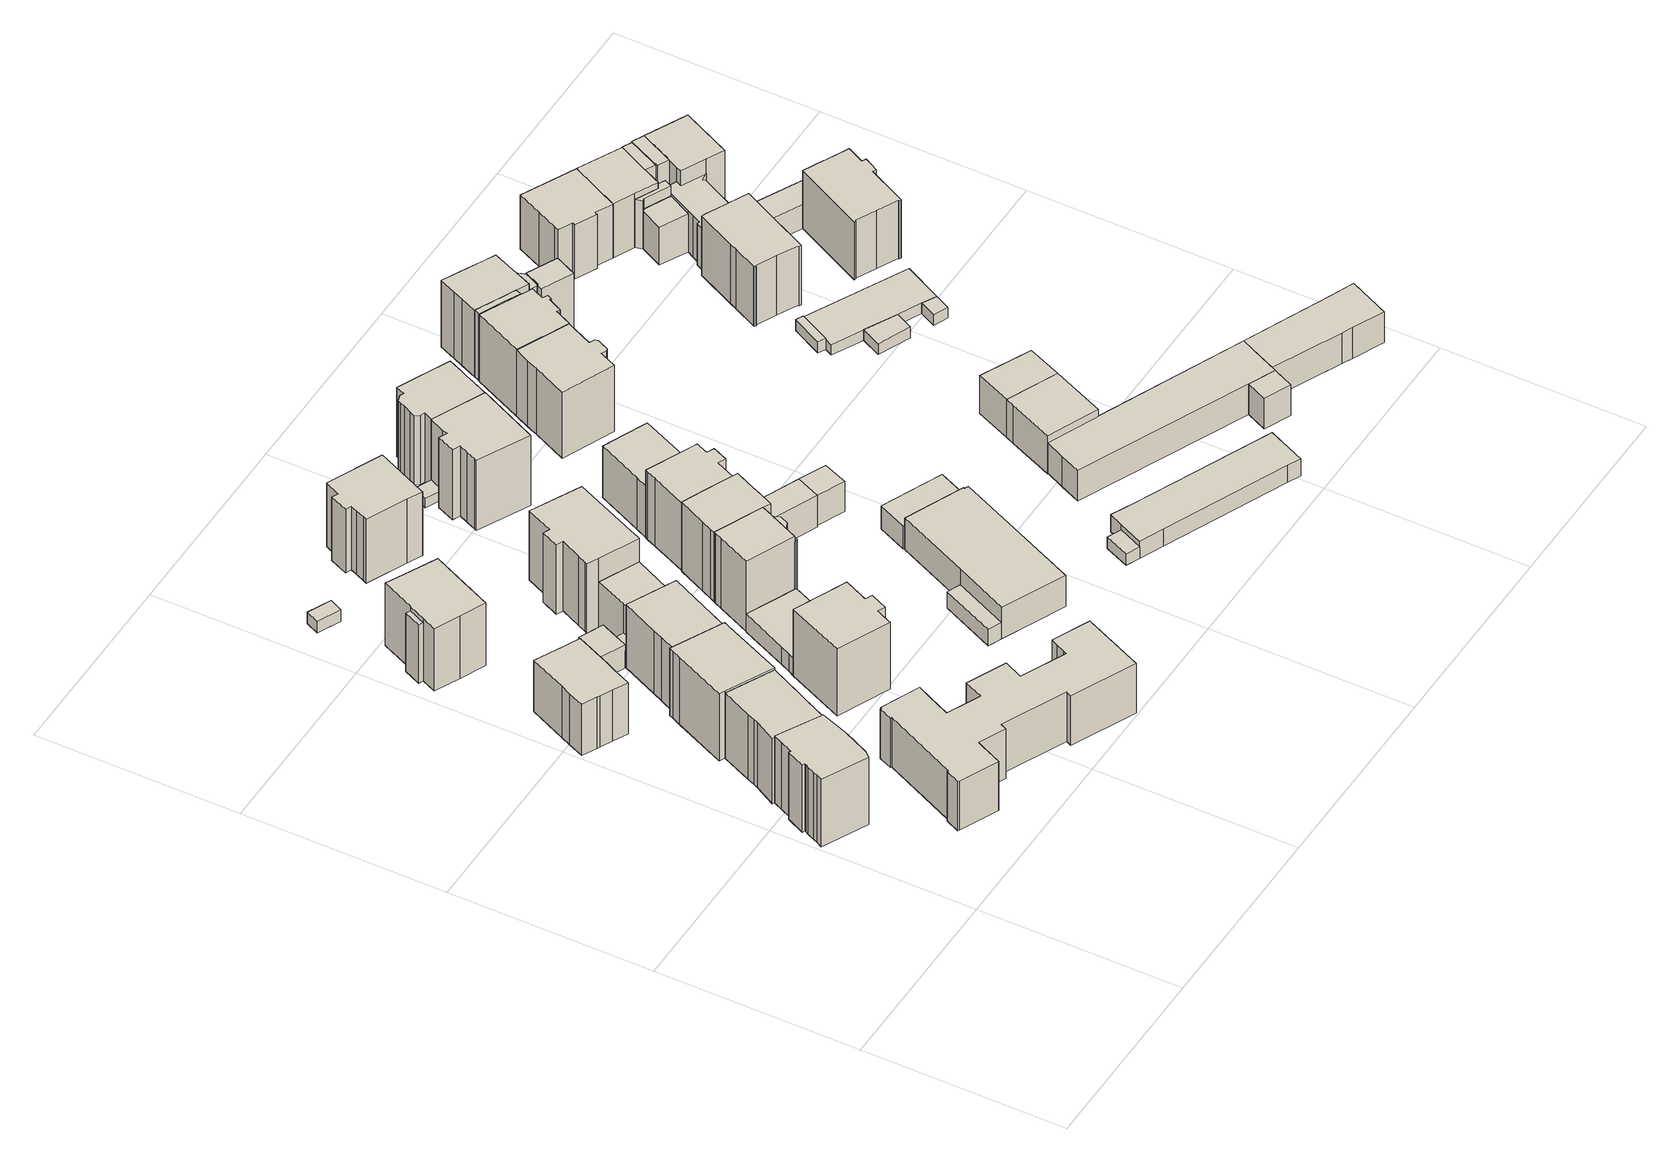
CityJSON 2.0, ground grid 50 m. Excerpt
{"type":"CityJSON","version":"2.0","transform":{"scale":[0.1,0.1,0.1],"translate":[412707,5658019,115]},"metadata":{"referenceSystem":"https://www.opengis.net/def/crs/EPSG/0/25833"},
"CityObjects":{
"building1":{"type":"Building","attributes":{"Dachtyp_tdc":"tdcFreeFormRoof","Gemeindeschluessel":14612000,"Dachneigung":33.58,"QualitaetDacherkennung":65,"Geometrietyp2DReferenz":"3000","measuredHeight":21.59,"function":"31001_9998","roofType":"5000"},"geometry":[{"type":"Solid","lod":"1","boundaries":[[[[0,1,2,3,4,5,6,7,8,9,10,11,12,13,14,15,16,17]],[[18,19,20,21,22,23,24,25,26,27,28,29,30,31,32,33,34,35]],[[17,19,18,0]],[[16,20,19,17]],[[15,21,20,16]],[[14,22,21,15]],[[13,23,22,14]],[[12,24,23,13]],[[11,25,24,12]],[[10,26,25,11]],[[9,27,26,10]],[[8,28,27,9]],[[7,29,28,8]],[[6,30,29,7]],[[5,31,30,6]],[[4,32,31,5]],[[3,33,32,4]],[[2,34,33,3]],[[1,35,34,2]],[[0,18,35,1]]]]}]},
"building2":{"type":"Building","attributes":{"Dachtyp_tdc":"tdcFreeFormRoof","Gemeindeschluessel":14612000,"Dachneigung":36.49,"QualitaetDacherkennung":69,"Geometrietyp2DReferenz":"3000","measuredHeight":21.16,"function":"31001_9998","roofType":"5000"},"geometry":[{"type":"Solid","lod":"1","boundaries":[[[[36,37,38,39,40,41,42,43,44,45]],[[24,23,46,47,48,49,50,51,52,53]],[[45,23,24,36]],[[44,46,23,45]],[[43,47,46,44]],[[42,48,47,43]],[[41,49,48,42]],[[40,50,49,41]],[[39,51,50,40]],[[38,52,51,39]],[[37,53,52,38]],[[36,24,53,37]]]]}]},
"building3":{"type":"Building","attributes":{"Dachtyp_tdc":"tdcCutGableRoof","Gemeindeschluessel":14612000,"Dachneigung":41.64,"QualitaetDacherkennung":71,"Geometrietyp2DReferenz":"3000","measuredHeight":16.51,"function":"31001_9998","roofType":"9999"},"geometry":[{"type":"Solid","lod":"1","boundaries":[[[[54,55,56,57,58,59,60,61,62,63,64,65,66,67]],[[68,69,70,71,72,73,74,75,76,77,78,79,80,81]],[[67,69,68,54]],[[66,70,69,67]],[[65,71,70,66]],[[64,72,71,65]],[[63,73,72,64]],[[62,74,73,63]],[[61,75,74,62]],[[60,76,75,61]],[[59,77,76,60]],[[58,78,77,59]],[[57,79,78,58]],[[56,80,79,57]],[[55,81,80,56]],[[54,68,81,55]]]]}]},
"building4":{"type":"Building","attributes":{"Dachtyp_tdc":"tdcFreeFormRoof","Gemeindeschluessel":14612000,"Dachneigung":31.35,"QualitaetDacherkennung":68,"Geometrietyp2DReferenz":"3000","measuredHeight":21.52,"function":"31001_9998","roofType":"5000"},"geometry":[{"type":"Solid","lod":"1","boundaries":[[[[82,83,84,85,86,87,88,89,90,91]],[[92,93,94,95,96,97,98,99,100,101]],[[91,93,92,82]],[[90,94,93,91]],[[89,95,94,90]],[[88,96,95,89]],[[87,97,96,88]],[[86,98,97,87]],[[85,99,98,86]],[[84,100,99,85]],[[83,101,100,84]],[[82,92,101,83]]]]}]},
"building5":{"type":"Building","attributes":{"Gemeindeschluessel":14612000,"Geometrietyp2DReferenz":"3000","function":"31001_9998","roofType":"9999"},"children":["building5-1","building5-2"]},
"building5-1":{"type":"BuildingPart","attributes":{"Dachtyp_tdc":"tdcGableRoof","Dachneigung":32.28,"QualitaetDacherkennung":73,"Geometrietyp2DReferenz":"3000","measuredHeight":19.99,"roofType":"3100"},"parents":["building5"],"geometry":[{"type":"Solid","lod":"1","boundaries":[[[[102,103,104,105,106,107,108,109,110,111]],[[112,113,114,115,116,117,118,119,120,121]],[[111,112,121,102]],[[110,113,112,111]],[[109,114,113,110]],[[108,115,114,109]],[[107,116,115,108]],[[106,117,116,107]],[[105,118,117,106]],[[104,119,118,105]],[[103,120,119,104]],[[102,121,120,103]]]]}]},
"building5-2":{"type":"BuildingPart","attributes":{"Dachtyp_tdc":"tdcPolyFlatRoof","Dachneigung":20.09,"QualitaetDacherkennung":38,"Geometrietyp2DReferenz":"3000","measuredHeight":17.02,"roofType":"2100"},"parents":["building5"],"geometry":[{"type":"Solid","lod":"1","boundaries":[[[[122,123,124,125]],[[121,126,127,112]],[[124,126,121,125]],[[123,127,126,124]],[[122,112,127,123]],[[125,121,112,122]]]]}]},
"building6":{"type":"Building","attributes":{"name":"15. Grundschule Dresden","Dachtyp_tdc":"tdcFreeFormRoof","Gemeindeschluessel":14612000,"Dachneigung":37.59,"QualitaetDacherkennung":2,"Geometrietyp2DReferenz":"3000","measuredHeight":16.43,"function":"31001_3021","roofType":"5000"},"geometry":[{"type":"Solid","lod":"1","boundaries":[[[[128,129,130,131,132,133,134,135,136,137,138,139,140,141,142,143,144,145,146,147,148,149,150,151,152,153,154,155,156,157]],[[158,159,160,161,162,163,164,165,166,167,168,169,170,171,172,173,174,175,176,177,178,179,180,181,182,183,184,185,186,187]],[[157,159,158,128]],[[156,160,159,157]],[[155,161,160,156]],[[154,162,161,155]],[[153,163,162,154]],[[152,164,163,153]],[[151,165,164,152]],[[150,166,165,151]],[[149,167,166,150]],[[148,168,167,149]],[[147,169,168,148]],[[146,170,169,147]],[[145,171,170,146]],[[144,172,171,145]],[[143,173,172,144]],[[142,174,173,143]],[[141,175,174,142]],[[140,176,175,141]],[[139,177,176,140]],[[138,178,177,139]],[[137,179,178,138]],[[136,180,179,137]],[[135,181,180,136]],[[134,182,181,135]],[[133,183,182,134]],[[132,184,183,133]],[[131,185,184,132]],[[130,186,185,131]],[[129,187,186,130]],[[128,158,187,129]]]]}]},
"building7":{"type":"Building","attributes":{"Dachtyp_tdc":"tdcCutGableRoof","Gemeindeschluessel":14612000,"Dachneigung":35.38,"QualitaetDacherkennung":63,"Geometrietyp2DReferenz":"3000","measuredHeight":20.02,"function":"31001_9998","roofType":"9999"},"geometry":[{"type":"Solid","lod":"1","boundaries":[[[[188,189,190,191,192,193,194,195,196]],[[197,198,199,200,201,202,203,204,205]],[[196,198,197,188]],[[195,199,198,196]],[[194,200,199,195]],[[193,201,200,194]],[[192,202,201,193]],[[191,203,202,192]],[[190,204,203,191]],[[189,205,204,190]],[[188,197,205,189]]]]}]},
"building8":{"type":"Building","attributes":{"Dachtyp_tdc":"tdcPolyFlatRoof","Gemeindeschluessel":14612000,"Dachneigung":3.07,"QualitaetDacherkennung":63,"Geometrietyp2DReferenz":"3000","measuredHeight":3.47,"function":"31001_9998","roofType":"2100"},"geometry":[{"type":"Solid","lod":"1","boundaries":[[[[206,207,208,209]],[[210,211,212,213]],[[209,211,210,206]],[[208,212,211,209]],[[207,213,212,208]],[[206,210,213,207]]]]}]},
"building9":{"type":"Building","attributes":{"Dachtyp_tdc":"tdcFreeFormRoof","Gemeindeschluessel":14612000,"Dachneigung":33.57,"QualitaetDacherkennung":59,"Geometrietyp2DReferenz":"3000","measuredHeight":22.25,"function":"31001_9998","roofType":"5000"},"geometry":[{"type":"Solid","lod":"1","boundaries":[[[[214,215,216,217,218,219,220,221,222,223,224]],[[225,226,227,228,229,230,231,232,233,234,235]],[[224,226,225,214]],[[223,227,226,224]],[[222,228,227,223]],[[221,229,228,222]],[[220,230,229,221]],[[219,231,230,220]],[[218,232,231,219]],[[217,233,232,218]],[[216,234,233,217]],[[215,235,234,216]],[[214,225,235,215]]]]}]},
"building10":{"type":"Building","attributes":{"Gemeindeschluessel":14612000,"Geometrietyp2DReferenz":"3000","function":"31001_9998","roofType":"9999"},"children":["building10-1","building10-2","building10-3"]},
"building10-1":{"type":"BuildingPart","attributes":{"Dachtyp_tdc":"tdcGableRoof","Dachneigung":41.85,"QualitaetDacherkennung":53,"Geometrietyp2DReferenz":"3000","measuredHeight":15.78,"roofType":"3100"},"parents":["building10"],"geometry":[{"type":"Solid","lod":"1","boundaries":[[[[236,237,238,239,240]],[[241,242,243,244,245]],[[240,242,241,236]],[[239,243,242,240]],[[238,244,243,239]],[[237,245,244,238]],[[236,241,245,237]]]]}]},
"building10-2":{"type":"BuildingPart","attributes":{"Dachtyp_tdc":"tdcPolyFlatRoof","Dachneigung":0,"QualitaetDacherkennung":0,"Geometrietyp2DReferenz":"3000","measuredHeight":5.05,"roofType":"9999"},"parents":["building10"],"geometry":[{"type":"Solid","lod":"1","boundaries":[[[[246,247,248,249,250,251]],[[252,253,243,242,254,255]],[[251,253,252,246]],[[250,243,253,251]],[[249,242,243,250]],[[248,254,242,249]],[[247,255,254,248]],[[246,252,255,247]]]]}]},
"building10-3":{"type":"BuildingPart","attributes":{"Dachtyp_tdc":"tdcPolyFlatRoof","Dachneigung":0,"QualitaetDacherkennung":42,"Geometrietyp2DReferenz":"3000","measuredHeight":6.63,"roofType":"1000"},"parents":["building10"],"geometry":[{"type":"Solid","lod":"1","boundaries":[[[[256,257,258,259,260]],[[261,253,252,262,263]],[[260,253,261,256]],[[259,252,253,260]],[[258,262,252,259]],[[257,263,262,258]],[[256,261,263,257]]]]}]},
"building11":{"type":"Building","attributes":{"Dachtyp_tdc":"tdcPolyFlatRoof","Gemeindeschluessel":14612000,"Dachneigung":5.68,"QualitaetDacherkennung":67,"Geometrietyp2DReferenz":"3000","measuredHeight":5.75,"function":"31001_9998","roofType":"2100"},"geometry":[{"type":"Solid","lod":"1","boundaries":[[[[264,265,266,267,268,269,270,271]],[[272,273,274,275,276,277,278,279]],[[271,273,272,264]],[[270,274,273,271]],[[269,275,274,270]],[[268,276,275,269]],[[267,277,276,268]],[[266,278,277,267]],[[265,279,278,266]],[[264,272,279,265]]]]}]},
"building12":{"type":"Building","attributes":{"Dachtyp_tdc":"tdcFreeFormRoof","Gemeindeschluessel":14612000,"Dachneigung":31.4,"QualitaetDacherkennung":67,"Geometrietyp2DReferenz":"3000","measuredHeight":22.42,"function":"31001_9998","roofType":"5000"},"geometry":[{"type":"Solid","lod":"1","boundaries":[[[[280,281,282,283,284,285,286,287,288,289,290,291,292]],[[293,294,295,296,297,298,299,300,301,302,303,304,305]],[[292,294,293,280]],[[291,295,294,292]],[[290,296,295,291]],[[289,297,296,290]],[[288,298,297,289]],[[287,299,298,288]],[[286,300,299,287]],[[285,301,300,286]],[[284,302,301,285]],[[283,303,302,284]],[[282,304,303,283]],[[281,305,304,282]],[[280,293,305,281]]]]}]},
"building13":{"type":"Building","attributes":{"Dachtyp_tdc":"tdcFreeFormRoof","Gemeindeschluessel":14612000,"Dachneigung":34.78,"QualitaetDacherkennung":60,"Geometrietyp2DReferenz":"3000","measuredHeight":21.41,"function":"31001_9998","roofType":"5000"},"geometry":[{"type":"Solid","lod":"1","boundaries":[[[[306,307,308,309,310,311,312,313,314,315,316,317,318]],[[319,320,321,322,323,324,325,326,327,328,329,330,331]],[[318,320,319,306]],[[317,321,320,318]],[[316,322,321,317]],[[315,323,322,316]],[[314,324,323,315]],[[313,325,324,314]],[[312,326,325,313]],[[311,327,326,312]],[[310,328,327,311]],[[309,329,328,310]],[[308,330,329,309]],[[307,331,330,308]],[[306,319,331,307]]]]}]},
"building14":{"type":"Building","attributes":{"Gemeindeschluessel":14612000,"Geometrietyp2DReferenz":"3000","function":"31001_9998","roofType":"9999"},"children":["building14-1","building14-2"]},
"building14-1":{"type":"BuildingPart","attributes":{"Dachtyp_tdc":"tdcFreeFormRoof","Dachneigung":61.49,"QualitaetDacherkennung":15,"Geometrietyp2DReferenz":"3000","measuredHeight":19.77,"roofType":"5000"},"parents":["building14"],"geometry":[{"type":"Solid","lod":"1","boundaries":[[[[332,333,334,335,336,337,338,339,340]],[[341,342,343,344,345,346,347,348,349]],[[340,342,341,332]],[[339,343,342,340]],[[338,344,343,339]],[[337,345,344,338]],[[336,346,345,337]],[[335,347,346,336]],[[334,348,347,335]],[[333,349,348,334]],[[332,341,349,333]]]]}]},
"building14-2":{"type":"BuildingPart","attributes":{"Dachtyp_tdc":"tdcGableRoof","Dachneigung":30.02,"QualitaetDacherkennung":69,"Geometrietyp2DReferenz":"3000","measuredHeight":21.95,"roofType":"3100"},"parents":["building14"],"geometry":[{"type":"Solid","lod":"1","boundaries":[[[[350,351,352,353,354,355,356,357]],[[346,358,359,360,361,362,363,347]],[[357,358,346,350]],[[356,359,358,357]],[[355,360,359,356]],[[354,361,360,355]],[[353,362,361,354]],[[352,363,362,353]],[[351,347,363,352]],[[350,346,347,351]]]]}]},
"building15":{"type":"Building","attributes":{"Gemeindeschluessel":14612000,"Geometrietyp2DReferenz":"3000","function":"31001_9998","roofType":"9999"},"children":["building15-1","building15-2","building15-3"]},
"building15-1":{"type":"BuildingPart","attributes":{"Dachtyp_tdc":"tdcPolyFlatRoof","Dachneigung":0,"QualitaetDacherkennung":64,"Geometrietyp2DReferenz":"3000","measuredHeight":9.16,"roofType":"1000"},"parents":["building15"],"geometry":[{"type":"Solid","lod":"1","boundaries":[[[[364,365,366,367,368,369]],[[370,371,372,373,374,375]],[[369,371,370,364]],[[368,372,371,369]],[[367,373,372,368]],[[366,374,373,367]],[[365,375,374,366]],[[364,370,375,365]]]]}]},
"building15-2":{"type":"BuildingPart","attributes":{"Dachtyp_tdc":"tdcPolyFlatRoof","Dachneigung":0,"QualitaetDacherkennung":37,"Geometrietyp2DReferenz":"3000","measuredHeight":8.32,"roofType":"1000"},"parents":["building15"],"geometry":[{"type":"Solid","lod":"1","boundaries":[[[[376,377,378,379]],[[380,381,373,372]],[[379,381,380,376]],[[378,373,381,379]],[[377,372,373,378]],[[376,380,372,377]]]]}]},
"building15-3":{"type":"BuildingPart","attributes":{"Dachtyp_tdc":"tdcGableRoof","Dachneigung":24.21,"QualitaetDacherkennung":52,"Geometrietyp2DReferenz":"3000","measuredHeight":21.85,"roofType":"3100"},"parents":["building15"],"geometry":[{"type":"Solid","lod":"1","boundaries":[[[[382,383,384,385,386,387,388,389,390,391,392,393,394]],[[380,395,396,397,398,399,400,401,402,403,404,405,381]],[[394,395,380,382]],[[393,396,395,394]],[[392,397,396,393]],[[391,398,397,392]],[[390,399,398,391]],[[389,400,399,390]],[[388,401,400,389]],[[387,402,401,388]],[[386,403,402,387]],[[385,404,403,386]],[[384,405,404,385]],[[383,381,405,384]],[[382,380,381,383]]]]}]},
"building16":{"type":"Building","attributes":{"Dachtyp_tdc":"tdcFreeFormRoof","Gemeindeschluessel":14612000,"Dachneigung":30.86,"QualitaetDacherkennung":67,"Geometrietyp2DReferenz":"3000","measuredHeight":22.11,"function":"31001_9998","roofType":"5000"},"geometry":[{"type":"Solid","lod":"1","boundaries":[[[[406,407,408,409,410,411,412,413,414,415,416,417]],[[418,419,420,421,422,423,424,425,426,427,428,429]],[[417,419,418,406]],[[416,420,419,417]],[[415,421,420,416]],[[414,422,421,415]],[[413,423,422,414]],[[412,424,423,413]],[[411,425,424,412]],[[410,426,425,411]],[[409,427,426,410]],[[408,428,427,409]],[[407,429,428,408]],[[406,418,429,407]]]]}]},
"building17":{"type":"Building","attributes":{"Dachtyp_tdc":"tdcPolyFlatRoof","Gemeindeschluessel":14612000,"Dachneigung":7.58,"QualitaetDacherkennung":49,"Geometrietyp2DReferenz":"3000","measuredHeight":3,"function":"31001_9998","roofType":"2100"},"geometry":[{"type":"Solid","lod":"1","boundaries":[[[[430,431,432,433]],[[434,435,436,437]],[[433,435,434,430]],[[432,436,435,433]],[[431,437,436,432]],[[430,434,437,431]]]]}]},
"building18":{"type":"Building","attributes":{"Gemeindeschluessel":14612000,"Geometrietyp2DReferenz":"3000","function":"31001_9998","roofType":"9999"},"children":["building18-1","building18-2"]},
"building18-1":{"type":"BuildingPart","attributes":{"Dachtyp_tdc":"tdcPolyFlatRoof","Dachneigung":0,"QualitaetDacherkennung":50,"Geometrietyp2DReferenz":"3000","measuredHeight":9.03,"roofType":"1000"},"parents":["building18"],"geometry":[{"type":"Solid","lod":"1","boundaries":[[[[438,439,440,441,442,443,444]],[[445,446,447,448,449,450,451]],[[444,446,445,438]],[[443,447,446,444]],[[442,448,447,443]],[[441,449,448,442]],[[440,450,449,441]],[[439,451,450,440]],[[438,445,451,439]]]]}]},
"building18-2":{"type":"BuildingPart","attributes":{"Dachtyp_tdc":"tdcPolyFlatRoof","Dachneigung":0,"QualitaetDacherkennung":10,"Geometrietyp2DReferenz":"3000","measuredHeight":4.71,"roofType":"1000"},"parents":["building18"],"geometry":[{"type":"Solid","lod":"1","boundaries":[[[[452,453,454,455]],[[446,456,457,447]],[[455,456,446,452]],[[454,457,456,455]],[[453,447,457,454]],[[452,446,447,453]]]]}]},
"building19":{"type":"Building","attributes":{"Dachtyp_tdc":"tdcFreeFormRoof","Gemeindeschluessel":14612000,"Dachneigung":34.59,"QualitaetDacherkennung":67,"Geometrietyp2DReferenz":"3000","measuredHeight":23.25,"function":"31001_9998","roofType":"5000"},"geometry":[{"type":"Solid","lod":"1","boundaries":[[[[458,459,460,461,462,463,464,465,466,467,468,469,470]],[[437,436,471,472,473,474,475,476,477,478,479,480,481]],[[470,436,437,458]],[[469,471,436,470]],[[468,472,471,469]],[[467,473,472,468]],[[466,474,473,467]],[[465,475,474,466]],[[464,476,475,465]],[[463,477,476,464]],[[462,478,477,463]],[[461,479,478,462]],[[460,480,479,461]],[[459,481,480,460]],[[458,437,481,459]]]]}]},
"building20":{"type":"Building","attributes":{"Dachtyp_tdc":"tdcGableRoof","Gemeindeschluessel":14612000,"Dachneigung":38.42,"QualitaetDacherkennung":60,"Geometrietyp2DReferenz":"3000","measuredHeight":17.18,"function":"31001_9998","roofType":"3100"},"geometry":[{"type":"Solid","lod":"1","boundaries":[[[[482,483,484,485,486,487,488,489]],[[490,491,492,493,494,495,496,497]],[[489,491,490,482]],[[488,492,491,489]],[[487,493,492,488]],[[486,494,493,487]],[[485,495,494,486]],[[484,496,495,485]],[[483,497,496,484]],[[482,490,497,483]]]]}]},
"building21":{"type":"Building","attributes":{"Dachtyp_tdc":"tdcFreeFormRoof","Gemeindeschluessel":14612000,"Dachneigung":35.01,"QualitaetDacherkennung":63,"Geometrietyp2DReferenz":"3000","measuredHeight":23.02,"function":"31001_9998","roofType":"5000"},"geometry":[{"type":"Solid","lod":"1","boundaries":[[[[498,499,500,501,502,503,504,505,506,507,508,509,510,511,512,513]],[[514,515,516,517,518,519,520,521,522,523,524,525,526,527,528,529]],[[513,515,514,498]],[[512,516,515,513]],[[511,517,516,512]],[[510,518,517,511]],[[509,519,518,510]],[[508,520,519,509]],[[507,521,520,508]],[[506,522,521,507]],[[505,523,522,506]],[[504,524,523,505]],[[503,525,524,504]],[[502,526,525,503]],[[501,527,526,502]],[[500,528,527,501]],[[499,529,528,500]],[[498,514,529,499]]]]}]},
"building22":{"type":"Building","attributes":{"Dachtyp_tdc":"tdcPolyFlatRoof","Gemeindeschluessel":14612000,"Dachneigung":0,"QualitaetDacherkennung":58,"Geometrietyp2DReferenz":"3000","measuredHeight":8.76,"function":"31001_9998","roofType":"1000"},"geometry":[{"type":"Solid","lod":"1","boundaries":[[[[364,530,531,532,365]],[[533,534,535,536,537]],[[365,534,533,364]],[[532,535,534,365]],[[531,536,535,532]],[[530,537,536,531]],[[364,533,537,530]]]]}]},
"building23":{"type":"Building","attributes":{"Dachtyp_tdc":"tdcPolyFlatRoof","Gemeindeschluessel":14612000,"Dachneigung":4.53,"QualitaetDacherkennung":74,"Geometrietyp2DReferenz":"3000","measuredHeight":3.58,"function":"31001_9998","roofType":"2100"},"geometry":[{"type":"Solid","lod":"1","boundaries":[[[[538,539,540,541]],[[542,543,544,545]],[[541,543,542,538]],[[540,544,543,541]],[[539,545,544,540]],[[538,542,545,539]]]]}]},
"building24":{"type":"Building","attributes":{"Dachtyp_tdc":"tdcPolyFlatRoof","Gemeindeschluessel":14612000,"Dachneigung":0,"QualitaetDacherkennung":83,"Geometrietyp2DReferenz":"3000","measuredHeight":6.71,"function":"31001_9998","roofType":"1000"},"geometry":[{"type":"Solid","lod":"1","boundaries":[[[[546,547,548,549]],[[550,551,552,553]],[[549,551,550,546]],[[548,552,551,549]],[[547,553,552,548]],[[546,550,553,547]]]]}]},
"building25":{"type":"Building","attributes":{"Dachtyp_tdc":"tdcFreeFormRoof","Gemeindeschluessel":14612000,"Dachneigung":31.78,"QualitaetDacherkennung":76,"Geometrietyp2DReferenz":"3000","measuredHeight":21.61,"function":"31001_9998","roofType":"5000"},"geometry":[{"type":"Solid","lod":"1","boundaries":[[[[554,555,556,557,558,559,560,561,562,563,564,565]],[[566,567,568,569,570,571,572,573,574,575,576,577]],[[565,567,566,554]],[[564,568,567,565]],[[563,569,568,564]],[[562,570,569,563]],[[561,571,570,562]],[[560,572,571,561]],[[559,573,572,560]],[[558,574,573,559]],[[557,575,574,558]],[[556,576,575,557]],[[555,577,576,556]],[[554,566,577,555]]]]}]},
"building26":{"type":"Building","attributes":{"Dachtyp_tdc":"tdcPolyFlatRoof","Gemeindeschluessel":14612000,"Dachneigung":5.08,"QualitaetDacherkennung":69,"Geometrietyp2DReferenz":"3000","measuredHeight":5.36,"function":"31001_9998","roofType":"2100"},"geometry":[{"type":"Solid","lod":"1","boundaries":[[[[578,579,580,581,582,583,584,585,586]],[[587,588,543,542,589,590,591,592,593]],[[586,588,587,578]],[[585,543,588,586]],[[584,542,543,585]],[[583,589,542,584]],[[582,590,589,583]],[[581,591,590,582]],[[580,592,591,581]],[[579,593,592,580]],[[578,587,593,579]]]]}]},
"building27":{"type":"Building","attributes":{"Dachtyp_tdc":"tdcFreeFormRoof","Gemeindeschluessel":14612000,"Dachneigung":31.86,"QualitaetDacherkennung":76,"Geometrietyp2DReferenz":"3000","measuredHeight":21.59,"function":"31001_9998","roofType":"5000"},"geometry":[{"type":"Solid","lod":"1","boundaries":[[[[594,595,596,597,598,599,600,601,602,603,604]],[[577,576,605,606,607,608,609,610,611,612,613]],[[604,576,577,594]],[[603,605,576,604]],[[602,606,605,603]],[[601,607,606,602]],[[600,608,607,601]],[[599,609,608,600]],[[598,610,609,599]],[[597,611,610,598]],[[596,612,611,597]],[[595,613,612,596]],[[594,577,613,595]]]]}]},
"building28":{"type":"Building","attributes":{"Dachtyp_tdc":"tdcPolyFlatRoof","Gemeindeschluessel":14612000,"Dachneigung":0,"QualitaetDacherkennung":77,"Geometrietyp2DReferenz":"3000","measuredHeight":10.86,"function":"31001_9998","roofType":"1000"},"geometry":[{"type":"Solid","lod":"1","boundaries":[[[[614,615,616,617,618]],[[619,620,621,622,623]],[[618,620,619,614]],[[617,621,620,618]],[[616,622,621,617]],[[615,623,622,616]],[[614,619,623,615]]]]}]},
"building29":{"type":"Building","attributes":{"Gemeindeschluessel":14612000,"Geometrietyp2DReferenz":"3000","function":"31001_9998","roofType":"9999"},"children":["building29-1","building29-2","building29-3"]},
"building29-1":{"type":"BuildingPart","attributes":{"Dachtyp_tdc":"tdcPolyFlatRoof","Dachneigung":5.07,"QualitaetDacherkennung":53,"Geometrietyp2DReferenz":"3000","measuredHeight":17.68,"roofType":"2100"},"parents":["building29"],"geometry":[{"type":"Solid","lod":"1","boundaries":[[[[624,625,626,627,628]],[[629,630,631,632,633]],[[628,630,629,624]],[[627,631,630,628]],[[626,632,631,627]],[[625,633,632,626]],[[624,629,633,625]]]]}]},
"building29-2":{"type":"BuildingPart","attributes":{"Dachtyp_tdc":"tdcGableRoof","Dachneigung":32.28,"QualitaetDacherkennung":76,"Geometrietyp2DReferenz":"3000","measuredHeight":21.55,"roofType":"3100"},"parents":["building29"],"geometry":[{"type":"Solid","lod":"1","boundaries":[[[[634,635,636,637,638,639,640,641,642,643,644]],[[629,633,645,646,647,648,649,650,651,652,653]],[[644,633,629,634]],[[643,645,633,644]],[[642,646,645,643]],[[641,647,646,642]],[[640,648,647,641]],[[639,649,648,640]],[[638,650,649,639]],[[637,651,650,638]],[[636,652,651,637]],[[635,653,652,636]],[[634,629,653,635]]]]}]},
"building29-3":{"type":"BuildingPart","attributes":{"Dachtyp_tdc":"tdcGableRoof","Dachneigung":33.12,"QualitaetDacherkennung":41,"Geometrietyp2DReferenz":"3000","measuredHeight":21.45,"roofType":"3100"},"parents":["building29"],"geometry":[{"type":"Solid","lod":"1","boundaries":[[[[654,655,656,657,658,659,660]],[[647,661,645,662,663,664,665]],[[660,661,647,654]],[[659,645,661,660]],[[658,662,645,659]],[[657,663,662,658]],[[656,664,663,657]],[[655,665,664,656]],[[654,647,665,655]]]]}]},
"building30":{"type":"Building","attributes":{"Dachtyp_tdc":"tdcPolyFlatRoof","Gemeindeschluessel":14612000,"Dachneigung":2.81,"QualitaetDacherkennung":21,"Geometrietyp2DReferenz":"3000","measuredHeight":2.73,"function":"31001_9998","roofType":"2100"},"geometry":[{"type":"Solid","lod":"1","boundaries":[[[[666,667,668,669,670]],[[606,671,672,673,607]],[[670,671,606,666]],[[669,672,671,670]],[[668,673,672,669]],[[667,607,673,668]],[[666,606,607,667]]]]}]},
"building31":{"type":"Building","attributes":{"Dachtyp_tdc":"tdcPolyFlatRoof","Gemeindeschluessel":14612000,"Dachneigung":0,"QualitaetDacherkennung":77,"Geometrietyp2DReferenz":"3000","measuredHeight":10.86,"function":"31001_9998","roofType":"1000"},"geometry":[{"type":"Solid","lod":"1","boundaries":[[[[615,614,674,675]],[[623,676,677,619]],[[675,676,623,615]],[[674,677,676,675]],[[614,619,677,674]],[[615,623,619,614]]]]}]},
"building32":{"type":"Building","attributes":{"Dachtyp_tdc":"tdcPolyFlatRoof","Gemeindeschluessel":14612000,"Dachneigung":4.22,"QualitaetDacherkennung":72,"Geometrietyp2DReferenz":"3000","measuredHeight":18.16,"function":"31001_9998","roofType":"2100"},"geometry":[{"type":"Solid","lod":"1","boundaries":[[[[678,679,680,681,682,683]],[[673,672,684,685,686,687]],[[683,672,673,678]],[[682,684,672,683]],[[681,685,684,682]],[[680,686,685,681]],[[679,687,686,680]],[[678,673,687,679]]]]}]},
"building33":{"type":"Building","attributes":{"Gemeindeschluessel":14612000,"Geometrietyp2DReferenz":"3000","function":"31001_9998","roofType":"9999"},"children":["building33-1","building33-2","building33-3"]},
"building33-1":{"type":"BuildingPart","attributes":{"Dachtyp_tdc":"tdcGableRoof","Dachneigung":14.98,"QualitaetDacherkennung":70,"Geometrietyp2DReferenz":"3000","measuredHeight":9.28,"roofType":"3100"},"parents":["building33"],"geometry":[{"type":"Solid","lod":"1","boundaries":[[[[688,689,690,691]],[[692,693,694,695]],[[691,693,692,688]],[[690,694,693,691]],[[689,695,694,690]],[[688,692,695,689]]]]}]},
"building33-2":{"type":"BuildingPart","attributes":{"Dachtyp_tdc":"tdcGableRoof","Dachneigung":14.71,"QualitaetDacherkennung":81,"Geometrietyp2DReferenz":"3000","measuredHeight":9.61,"roofType":"3100"},"parents":["building33"],"geometry":[{"type":"Solid","lod":"1","boundaries":[[[[696,697,698,699,700,689,688,701,702]],[[703,704,705,692,695,706,707,708,709]],[[702,704,703,696]],[[701,705,704,702]],[[688,692,705,701]],[[689,695,692,688]],[[700,706,695,689]],[[699,707,706,700]],[[698,708,707,699]],[[697,709,708,698]],[[696,703,709,697]]]]}]},
"building33-3":{"type":"BuildingPart","attributes":{"Dachtyp_tdc":"tdcGableRoof","Dachneigung":14.79,"QualitaetDacherkennung":81,"Geometrietyp2DReferenz":"3000","measuredHeight":9.62,"roofType":"3100"},"parents":["building33"],"geometry":[{"type":"Solid","lod":"1","boundaries":[[[[710,711,696,712,701,713,714,715,716]],[[717,718,719,720,721,705,722,703,723]],[[716,718,717,710]],[[715,719,718,716]],[[714,720,719,715]],[[713,721,720,714]],[[701,705,721,713]],[[712,722,705,701]],[[696,703,722,712]],[[711,723,703,696]],[[710,717,723,711]]]]}]},
"building34":{"type":"Building","attributes":{"Gemeindeschluessel":14612000,"Geometrietyp2DReferenz":"3000","function":"31001_9998","roofType":"9999"},"children":["building34-1","building34-2","building34-3","building34-4"]},
"building34-1":{"type":"BuildingPart","attributes":{"Dachtyp_tdc":"tdcPolyFlatRoof","Dachneigung":0,"QualitaetDacherkennung":0,"Geometrietyp2DReferenz":"3000","measuredHeight":3.25,"roofType":"9999"},"parents":["building34"],"geometry":[{"type":"Solid","lod":"1","boundaries":[[[[724,725,726,727]],[[728,729,730,731]],[[727,729,728,724]],[[726,730,729,727]],[[725,731,730,726]],[[724,728,731,725]]]]}]},
"building34-2":{"type":"BuildingPart","attributes":{"Dachtyp_tdc":"tdcGableRoof","Dachneigung":57.4,"QualitaetDacherkennung":9,"Geometrietyp2DReferenz":"3000","measuredHeight":4.92,"roofType":"3100"},"parents":["building34"],"geometry":[{"type":"Solid","lod":"1","boundaries":[[[[732,733,734,735]],[[736,737,738,739]],[[735,737,736,732]],[[734,738,737,735]],[[733,739,738,734]],[[732,736,739,733]]]]}]},
"building34-3":{"type":"BuildingPart","attributes":{"Dachtyp_tdc":"tdcPolyFlatRoof","Dachneigung":0,"QualitaetDacherkennung":59,"Geometrietyp2DReferenz":"3000","measuredHeight":3,"roofType":"1000"},"parents":["building34"],"geometry":[{"type":"Solid","lod":"1","boundaries":[[[[740,741,742,743,744,733,732,745]],[[730,746,736,739,747,748,749,731]],[[745,746,730,740]],[[732,736,746,745]],[[733,739,736,732]],[[744,747,739,733]],[[743,748,747,744]],[[742,749,748,743]],[[741,731,749,742]],[[740,730,731,741]]]]}]},
"building34-4":{"type":"BuildingPart","attributes":{"Dachtyp_tdc":"tdcPolyFlatRoof","Dachneigung":0,"QualitaetDacherkennung":0,"Geometrietyp2DReferenz":"3000","measuredHeight":3.08,"roofType":"9999"},"parents":["building34"],"geometry":[{"type":"Solid","lod":"1","boundaries":[[[[750,751,752,753]],[[754,748,747,755]],[[753,748,754,750]],[[752,747,748,753]],[[751,755,747,752]],[[750,754,755,751]]]]}]},
"building35":{"type":"Building","attributes":{"Dachtyp_tdc":"tdcGableRoof","Gemeindeschluessel":14612000,"Dachneigung":33.38,"QualitaetDacherkennung":61,"Geometrietyp2DReferenz":"3000","measuredHeight":19.08,"function":"31001_9998","roofType":"3100"},"geometry":[{"type":"Solid","lod":"1","boundaries":[[[[756,757,758,759,760,761,762,763,764,765,766,767,768,769,770,771,772]],[[773,774,775,776,777,778,779,780,781,782,783,784,785,786,787,788,789]],[[772,774,773,756]],[[771,775,774,772]],[[770,776,775,771]],[[769,777,776,770]],[[768,778,777,769]],[[767,779,778,768]],[[766,780,779,767]],[[765,781,780,766]],[[764,782,781,765]],[[763,783,782,764]],[[762,784,783,763]],[[761,785,784,762]],[[760,786,785,761]],[[759,787,786,760]],[[758,788,787,759]],[[757,789,788,758]],[[756,773,789,757]]]]}]},
"building36":{"type":"Building","attributes":{"Dachtyp_tdc":"tdcGableRoof","Gemeindeschluessel":14612000,"Dachneigung":29.79,"QualitaetDacherkennung":71,"Geometrietyp2DReferenz":"3000","measuredHeight":17.65,"function":"31001_9998","roofType":"3100"},"geometry":[{"type":"Solid","lod":"1","boundaries":[[[[790,791,792,793,794,795,796,797,798,799,800]],[[801,802,803,804,805,806,807,808,809,810,811]],[[800,802,801,790]],[[799,803,802,800]],[[798,804,803,799]],[[797,805,804,798]],[[796,806,805,797]],[[795,807,806,796]],[[794,808,807,795]],[[793,809,808,794]],[[792,810,809,793]],[[791,811,810,792]],[[790,801,811,791]]]]}]},
"building37":{"type":"Building","attributes":{"Dachtyp_tdc":"tdcPolyFlatRoof","Gemeindeschluessel":14612000,"Dachneigung":3.15,"QualitaetDacherkennung":56,"Geometrietyp2DReferenz":"3000","measuredHeight":11.15,"function":"31001_9998","roofType":"2100"},"geometry":[{"type":"Solid","lod":"1","boundaries":[[[[812,813,814,815,816]],[[817,818,819,820,821]],[[816,818,817,812]],[[815,819,818,816]],[[814,820,819,815]],[[813,821,820,814]],[[812,817,821,813]]]]}]},
"building38":{"type":"Building","attributes":{"Gemeindeschluessel":14612000,"Geometrietyp2DReferenz":"3000","function":"31001_9998","roofType":"9999"},"children":["building38-1","building38-2","building38-3"]},
"building38-1":{"type":"BuildingPart","attributes":{"Dachtyp_tdc":"tdcFreeFormRoof","Dachneigung":72.59,"QualitaetDacherkennung":26,"Geometrietyp2DReferenz":"3000","measuredHeight":15.52,"roofType":"5000"},"parents":["building38"],"geometry":[{"type":"Solid","lod":"1","boundaries":[[[[822,823,824,825,826,827,828]],[[819,818,829,830,831,832,820]],[[828,818,819,822]],[[827,829,818,828]],[[826,830,829,827]],[[825,831,830,826]],[[824,832,831,825]],[[823,820,832,824]],[[822,819,820,823]]]]}]},
"building38-2":{"type":"BuildingPart","attributes":{"Dachtyp_tdc":"tdcGableRoof","Dachneigung":28.84,"QualitaetDacherkennung":72,"Geometrietyp2DReferenz":"3000","measuredHeight":17.46,"roofType":"3100"},"parents":["building38"],"geometry":[{"type":"Solid","lod":"1","boundaries":[[[[833,834,835,836,837,838,839]],[[840,841,831,830,829,810,808]],[[839,841,840,833]],[[838,831,841,839]],[[837,830,831,838]],[[836,829,830,837]],[[835,810,829,836]],[[834,808,810,835]],[[833,840,808,834]]]]}]},
"building38-3":{"type":"BuildingPart","attributes":{"Dachtyp_tdc":"tdcGableRoof","Dachneigung":28.3,"QualitaetDacherkennung":72,"Geometrietyp2DReferenz":"3000","measuredHeight":17.48,"roofType":"3100"},"parents":["building38"],"geometry":[{"type":"Solid","lod":"1","boundaries":[[[[842,843,844,845]],[[840,846,847,841]],[[845,846,840,842]],[[844,847,846,845]],[[843,841,847,844]],[[842,840,841,843]]]]}]},
"building39":{"type":"Building","attributes":{"Gemeindeschluessel":14612000,"Geometrietyp2DReferenz":"3000","function":"31001_9998","roofType":"9999"},"children":["building39-1","building39-2","building39-3"]},
"building39-1":{"type":"BuildingPart","attributes":{"Dachtyp_tdc":"tdcGableRoof","Dachneigung":29.79,"QualitaetDacherkennung":70,"Geometrietyp2DReferenz":"3000","measuredHeight":18.09,"roofType":"3100"},"parents":["building39"],"geometry":[{"type":"Solid","lod":"1","boundaries":[[[[848,849,850,851,852,853,854]],[[855,856,857,858,859,860,861]],[[854,856,855,848]],[[853,857,856,854]],[[852,858,857,853]],[[851,859,858,852]],[[850,860,859,851]],[[849,861,860,850]],[[848,855,861,849]]]]}]},
"building39-2":{"type":"BuildingPart","attributes":{"Dachtyp_tdc":"tdcCutGableRoof","Dachneigung":30.35,"QualitaetDacherkennung":78,"Geometrietyp2DReferenz":"3000","measuredHeight":18.05,"roofType":"9999"},"parents":["building39"],"geometry":[{"type":"Solid","lod":"1","boundaries":[[[[850,862,863,849,864,865,866,867,868]],[[860,869,870,871,872,873,861,874,875]],[[868,869,860,850]],[[867,870,869,868]],[[866,871,870,867]],[[865,872,871,866]],[[864,873,872,865]],[[849,861,873,864]],[[863,874,861,849]],[[862,875,874,863]],[[850,860,875,862]]]]}]},
"building39-3":{"type":"BuildingPart","attributes":{"Dachtyp_tdc":"tdcPolyFlatRoof","Dachneigung":4.06,"QualitaetDacherkennung":56,"Geometrietyp2DReferenz":"3000","measuredHeight":12.29,"roofType":"2100"},"parents":["building39"],"geometry":[{"type":"Solid","lod":"1","boundaries":[[[[876,877,878,879,880,881,882,883,884,885,886,887,888]],[[889,890,891,892,893,894,895,859,858,857,896,897,898]],[[888,890,889,876]],[[887,891,890,888]],[[886,892,891,887]],[[885,893,892,886]],[[884,894,893,885]],[[883,895,894,884]],[[882,859,895,883]],[[881,858,859,882]],[[880,857,858,881]],[[879,896,857,880]],[[878,897,896,879]],[[877,898,897,878]],[[876,889,898,877]]]]}]},
"building40":{"type":"Building","attributes":{"Dachtyp_tdc":"tdcGableRoof","Gemeindeschluessel":14612000,"Dachneigung":32.83,"QualitaetDacherkennung":64,"Geometrietyp2DReferenz":"3000","measuredHeight":18.96,"function":"31001_9998","roofType":"3100"},"geometry":[{"type":"Solid","lod":"1","boundaries":[[[[899,900,901,902,903,904,905,906,907,908,909,910,911,912,913]],[[914,915,916,917,918,919,920,921,922,923,924,925,926,927,928]],[[913,915,914,899]],[[912,916,915,913]],[[911,917,916,912]],[[910,918,917,911]],[[909,919,918,910]],[[908,920,919,909]],[[907,921,920,908]],[[906,922,921,907]],[[905,923,922,906]],[[904,924,923,905]],[[903,925,924,904]],[[902,926,925,903]],[[901,927,926,902]],[[900,928,927,901]],[[899,914,928,900]]]]}]},
"building41":{"type":"Building","attributes":{"Dachtyp_tdc":"tdcPolyFlatRoof","Gemeindeschluessel":14612000,"Dachneigung":0,"QualitaetDacherkennung":76,"Geometrietyp2DReferenz":"3000","measuredHeight":6.92,"function":"31001_9998","roofType":"1000"},"geometry":[{"type":"Solid","lod":"1","boundaries":[[[[929,930,931,932,933]],[[934,935,936,916,915]],[[933,935,934,929]],[[932,936,935,933]],[[931,916,936,932]],[[930,915,916,931]],[[929,934,915,930]]]]}]}
},
"vertices":[
[31,438,203],[37,435,203],[35,431,203],[31,424,203],[23,406,203],[18,395,203],[11,381,203],[120,327,203],[133,342,203],[146,370,203],[153,385,203],[165,411,203],[189,476,203],[82,533,203],[71,510,203],[59,484,203],[57,480,203],[52,482,203],[31,438,10],[52,482,10],[57,480,10],[59,484,10],[71,510,10],[82,533,10],[189,476,10],[165,411,10],[153,385,10],[146,370,10],[133,342,10],[120,327,10],[11,381,10],[18,395,10],[23,406,10],[31,424,10],[35,431,10],[37,435,10],
[189,476,198],[220,542,198],[229,560,198],[265,636,198],[151,692,198],[118,617,198],[110,599,198],[105,587,198],[77,536,198],[82,533,198],[77,536,10],[105,587,10],[110,599,10],[118,617,10],[151,692,10],[265,636,10],[229,560,10],[220,542,10],
[8,959,160],[44,941,160],[50,938,160],[79,924,160],[115,906,160],[133,948,160],[145,972,160],[185,1062,160],[161,1074,160],[149,1079,160],[113,1097,160],[78,1114,160],[36,1022,160],[25,997,160],[8,959,13],[25,997,13],[36,1022,13],[78,1114,13],[113,1097,13],[149,1079,13],[161,1074,13],[185,1062,13],[145,972,13],[133,948,13],[115,906,13],[79,924,13],[50,938,13],[44,941,13],
[137,699,204],[151,692,204],[265,636,204],[322,766,204],[332,788,204],[336,797,204],[220,854,204],[210,859,204],[205,848,204],[195,826,204],[137,699,11],[195,826,11],[205,848,11],[210,859,11],[220,854,11],[336,797,11],[332,788,11],[322,766,11],[265,636,11],[151,692,11],
[41,1361,198],[25,1325,198],[86,1297,198],[148,1269,198],[179,1338,198],[219,1425,198],[158,1455,198],[98,1485,198],[61,1402,198],[60,1402,198],[60,1402,19],[61,1402,19],[98,1485,19],[158,1455,19],[219,1425,19],[179,1338,19],[148,1269,19],[86,1297,19],[25,1325,19],[41,1361,19],
[60,1402,187],[49,1407,187],[30,1366,187],[41,1361,187],[30,1366,19],[49,1407,19],
[393,160,153],[549,89,153],[542,75,153],[698,4,153],[765,154,153],[675,195,153],[667,178,153],[657,156,153],[653,148,153],[622,162,153],[544,198,153],[565,244,153],[470,287,153],[449,241,153],[368,278,153],[392,330,153],[410,367,153],[315,408,153],[314,404,153],[310,406,153],[296,373,153],[299,372,153],[214,187,153],[210,188,153],[194,153,153],[198,151,153],[291,109,153],[312,156,153],[321,174,153],[386,145,153],[393,160,11],[386,145,11],[321,174,11],[312,156,11],[291,109,11],[198,151,11],[194,153,11],[210,188,11],[214,187,11],[299,372,11],[296,373,11],[310,406,11],[314,404,11],[315,408,11],[410,367,11],[392,330,11],[368,278,11],[449,241,11],[470,287,11],[565,244,11],[544,198,11],[622,162,11],[653,148,11],[657,156,11],[667,178,11],[675,195,11],[765,154,11],[698,4,11],[542,75,11],[549,89,11],
[318,999,194],[293,1011,194],[251,919,194],[240,895,194],[220,854,194],[336,797,194],[357,842,194],[368,865,194],[410,955,194],[318,999,12],[410,955,12],[368,865,12],[357,842,12],[336,797,12],[220,854,12],[240,895,12],[251,919,12],[293,1011,12],
[118,1603,52],[133,1635,52],[77,1661,52],[62,1629,52],[118,1603,19],[62,1629,19],[77,1661,19],[133,1635,19],
[563,567,203],[546,575,203],[573,634,203],[566,637,203],[444,691,203],[381,550,203],[509,493,203],[510,496,203],[509,496,203],[526,533,203],[544,525,203],[563,567,11],[544,525,11],[526,533,11],[509,496,11],[510,496,11],[509,493,11],[381,550,11],[444,691,11],[566,637,11],[573,634,11],[546,575,11],
[410,955,146],[467,1077,146],[370,1121,146],[337,1042,146],[319,998,146],[410,955,13],[319,998,13],[337,1042,13],[370,1121,13],[467,1077,13],
[291,1012,63],[293,1011,63],[318,999,63],[319,998,63],[337,1042,63],[309,1054,63],[291,1012,13],[309,1054,13],[318,999,13],[293,1011,13],
[322,1083,79],[263,1109,79],[231,1040,79],[291,1012,79],[309,1054,79],[322,1083,13],[231,1040,13],[263,1109,13],
[444,691,63],[566,637,63],[572,651,63],[583,674,63],[635,791,63],[514,845,63],[462,729,63],[451,705,63],[444,691,12],[451,705,12],[462,729,12],[514,845,12],[635,791,12],[583,674,12],[572,651,12],[566,637,12],
[363,1219,214],[379,1212,214],[355,1161,214],[346,1140,214],[343,1134,214],[370,1121,214],[467,1077,214],[470,1084,214],[479,1105,214],[548,1261,214],[428,1321,214],[398,1255,214],[382,1262,214],[363,1219,15],[382,1262,15],[398,1255,15],[428,1321,15],[548,1261,15],[479,1105,15],[470,1084,15],[467,1077,15],[370,1121,15],[343,1134,15],[346,1140,15],[355,1161,15],[379,1212,15],
[252,1667,203],[267,1661,203],[260,1644,203],[250,1622,203],[246,1614,203],[344,1569,203],[379,1552,203],[383,1561,203],[393,1583,203],[438,1682,203],[305,1742,203],[287,1704,203],[272,1711,203],[252,1667,20],[272,1711,20],[287,1704,20],[305,1742,20],[438,1682,20],[393,1583,20],[383,1561,20],[379,1552,20],[344,1569,20],[246,1614,20],[250,1622,20],[260,1644,20],[267,1661,20],
[674,835,201],[683,856,201],[677,869,201],[668,873,201],[632,793,201],[635,791,201],[639,791,201],[656,831,201],[661,829,201],[674,835,13],[661,829,13],[656,831,13],[639,791,13],[635,791,13],[632,793,13],[668,873,13],[677,869,13],[683,856,13],
[632,793,214],[668,873,214],[676,892,214],[678,897,214],[561,948,214],[559,944,214],[551,926,214],[514,845,214],[514,845,13],[551,926,13],[559,944,13],[561,948,13],[678,897,13],[676,892,13],
[870,872,105],[895,931,105],[776,982,105],[773,983,105],[751,934,105],[747,924,105],[870,872,14],[747,924,14],[751,934,14],[773,983,14],[776,982,14],[895,931,14],
[723,946,97],[751,934,97],[773,983,97],[745,995,97],[723,946,14],[745,995,14],
[723,946,213],[745,995,213],[734,1000,213],[671,1028,213],[610,1054,213],[578,986,213],[566,960,213],[561,948,213],[622,921,213],[678,897,213],[697,888,213],[702,898,213],[714,925,213],[714,925,14],[702,898,14],[697,888,14],[678,897,14],[622,921,14],[561,948,14],[566,960,14],[578,986,14],[610,1054,14],[671,1028,14],[734,1000,14],
[661,1170,211],[658,1163,211],[648,1140,211],[610,1054,211],[734,1000,211],[755,1048,211],[774,1040,211],[790,1077,211],[772,1085,211],[782,1108,211],[785,1115,211],[772,1121,211],[661,1170,16],[772,1121,16],[785,1115,16],[782,1108,16],[772,1085,16],[790,1077,16],[774,1040,16],[755,1048,16],[734,1000,16],[610,1054,16],[648,1140,16],[658,1163,16],
[511,1619,47],[551,1601,47],[568,1637,47],[528,1655,47],[511,1619,20],[528,1655,20],[568,1637,20],[551,1601,20],
[910,294,104],[1051,608,104],[1041,612,104],[1043,615,104],[899,677,104],[817,496,104],[757,363,104],[910,294,14],[757,363,14],[817,496,14],[899,677,14],[1043,615,14],[1041,612,14],[1051,608,14],
[757,363,61],[817,496,61],[784,510,61],[724,377,61],[724,377,14],[784,510,14],
[551,1601,221],[546,1586,221],[526,1595,221],[507,1551,221],[526,1543,221],[515,1520,221],[505,1496,221],[503,1491,221],[627,1429,221],[629,1434,221],[641,1460,221],[696,1578,221],[568,1637,221],[696,1578,20],[641,1460,20],[629,1434,20],[627,1429,20],[503,1491,20],[505,1496,20],[515,1520,20],[526,1543,20],[507,1551,20],[526,1595,20],[546,1586,20],
[772,1121,165],[784,1149,165],[834,1263,165],[779,1287,165],[725,1310,165],[674,1198,165],[661,1170,165],[716,1146,165],[772,1121,17],[716,1146,17],[661,1170,17],[674,1198,17],[725,1310,17],[779,1287,17],[834,1263,17],[784,1149,17],
[579,1659,220],[568,1637,220],[696,1578,220],[714,1618,220],[722,1637,220],[732,1658,220],[746,1691,220],[620,1749,220],[610,1727,220],[601,1731,220],[586,1727,220],[582,1719,220],[576,1706,220],[567,1687,220],[561,1674,220],[568,1662,220],[579,1659,22],[568,1662,22],[561,1674,22],[567,1687,22],[576,1706,22],[582,1719,22],[586,1727,22],[601,1731,22],[610,1727,22],[620,1749,22],[746,1691,22],[732,1658,22],[722,1637,22],[714,1618,22],[696,1578,22],[568,1637,22],
[936,843,105],[960,902,105],[933,914,105],[870,872,18],[895,931,18],[933,914,18],[960,902,18],[936,843,18],
[1140,288,52],[1106,303,52],[1080,243,52],[1113,228,52],[1140,288,19],[1113,228,19],[1080,243,19],[1106,303,19],
[897,679,83],[1045,616,83],[1076,686,83],[928,750,83],[897,679,16],[928,750,16],[1076,686,16],[1045,616,16],
[946,1467,213],[976,1532,213],[851,1589,213],[834,1552,213],[822,1524,213],[784,1441,213],[911,1386,213],[929,1428,213],[942,1422,213],[948,1424,213],[961,1453,213],[959,1461,213],[946,1467,23],[959,1461,23],[961,1453,23],[948,1424,23],[942,1422,23],[929,1428,23],[911,1386,23],[784,1441,23],[822,1524,23],[834,1552,23],[851,1589,23],[976,1532,23],
[1470,72,68],[1503,57,68],[1529,117,68],[1544,150,68],[1212,296,68],[1155,322,68],[1140,288,68],[1113,228,68],[1171,203,68],[1470,72,19],[1171,203,19],[1155,322,19],[1212,296,19],[1544,150,19],[1529,117,19],[1503,57,19],
[976,1532,215],[995,1573,215],[1003,1569,215],[1020,1604,215],[1024,1602,215],[1030,1614,215],[1017,1620,215],[1032,1652,215],[1004,1665,215],[907,1711,215],[851,1589,215],[907,1711,23],[1004,1665,23],[1032,1652,23],[1017,1620,23],[1030,1614,23],[1024,1602,23],[1020,1604,23],[1003,1569,23],[995,1573,23],
[1425,602,130],[1301,656,130],[1292,635,130],[1245,525,130],[1369,472,130],[1425,602,21],[1369,472,21],[1245,525,21],[1292,635,21],[1301,656,21],
[1068,1731,199],[1040,1665,199],[1059,1656,199],[1061,1655,199],[1080,1694,199],[1068,1731,24],[1080,1694,24],[1061,1655,24],[1059,1656,24],[1040,1665,24],
[1068,1731,216],[1084,1770,216],[1061,1782,216],[1020,1802,216],[960,1832,216],[942,1791,216],[931,1765,216],[913,1725,216],[974,1696,216],[1010,1679,216],[1040,1665,216],[1010,1679,24],[974,1696,24],[913,1725,24],[931,1765,24],[942,1791,24],[960,1832,24],[1020,1802,24],[1061,1782,24],[1084,1770,24],
[913,1725,217],[909,1714,217],[907,1711,217],[966,1683,217],[1004,1665,217],[1010,1679,217],[972,1697,217],[972,1697,24],[1004,1665,24],[966,1683,24],[907,1711,24],[909,1714,24],
[1004,1665,50],[1032,1652,50],[1053,1643,50],[1059,1656,50],[1010,1679,50],[1010,1679,23],[1059,1656,23],[1053,1643,23],
[1460,685,130],[1338,742,130],[1338,742,21],[1460,685,21],
[1053,1643,202],[1128,1606,202],[1153,1659,202],[1080,1694,202],[1061,1655,202],[1059,1656,202],[1061,1655,23],[1080,1694,23],[1153,1659,23],[1128,1606,23],
[1675,216,111],[1611,244,111],[1588,193,111],[1652,165,111],[1675,216,23],[1652,165,23],[1588,193,23],[1611,244,23],
[1723,319,111],[1369,472,111],[1245,525,111],[1223,477,111],[1200,427,111],[1680,226,111],[1700,268,111],[1723,319,23],[1700,268,23],[1680,226,23],[1200,427,23],[1223,477,23],[1245,525,23],[1369,472,23],
[1992,204,111],[1936,227,111],[1700,270,111],[1846,150,111],[1871,138,111],[1946,104,111],[1968,151,111],[1992,204,23],[1968,151,23],[1946,104,23],[1871,138,23],[1846,150,23],[1700,270,23],[1936,227,23],
[1336,1132,52],[1354,1123,52],[1391,1198,52],[1374,1207,52],[1336,1132,20],[1374,1207,20],[1391,1198,20],[1354,1123,20],
[1584,983,50],[1550,1001,50],[1530,961,50],[1565,946,50],[1584,983,20],[1565,946,20],[1530,961,20],[1550,1001,20],
[1391,1198,50],[1354,1123,50],[1344,1104,50],[1418,1067,50],[1494,1028,50],[1631,1077,50],[1631,1077,20],[1494,1028,20],[1418,1067,20],[1344,1104,20],
[1394,1019,51],[1473,985,51],[1494,1028,51],[1418,1067,51],[1394,1019,20],[1473,985,20],
[1484,1312,195],[1532,1409,195],[1513,1419,195],[1477,1436,195],[1432,1458,195],[1423,1462,195],[1376,1365,195],[1367,1347,195],[1339,1289,195],[1338,1287,195],[1342,1285,195],[1343,1287,195],[1393,1263,195],[1442,1238,195],[1441,1236,195],[1446,1234,195],[1475,1294,195],[1484,1312,24],[1475,1294,24],[1446,1234,24],[1441,1236,24],[1442,1238,24],[1393,1263,24],[1343,1287,24],[1342,1285,24],[1338,1287,24],[1339,1289,24],[1367,1347,24],[1376,1365,24],[1423,1462,24],[1432,1458,24],[1477,1436,24],[1513,1419,24],[1532,1409,24],
[1332,1664,181],[1335,1671,181],[1376,1650,181],[1405,1710,181],[1435,1771,181],[1305,1835,181],[1277,1773,181],[1254,1723,181],[1249,1712,181],[1283,1696,181],[1280,1689,181],[1332,1664,26],[1280,1689,26],[1283,1696,26],[1249,1712,26],[1254,1723,26],[1277,1773,26],[1305,1835,26],[1435,1771,26],[1405,1710,26],[1376,1650,26],[1335,1671,26],
[1405,1554,135],[1471,1521,135],[1501,1580,135],[1438,1610,135],[1432,1608,135],[1405,1554,26],[1432,1608,26],[1438,1610,26],[1501,1580,26],[1471,1521,26],
[1438,1610,164],[1501,1580,164],[1510,1599,164],[1486,1611,164],[1481,1600,164],[1427,1626,164],[1432,1608,164],[1427,1626,26],[1481,1600,26],[1486,1611,26],[1510,1599,26],
[1539,1719,182],[1435,1771,182],[1376,1650,182],[1427,1626,182],[1481,1600,182],[1486,1611,182],[1501,1642,182],[1539,1719,26],[1501,1642,26],
[1539,1719,183],[1501,1642,183],[1524,1630,183],[1561,1708,183],[1561,1708,26],[1524,1630,26],
[1690,1645,186],[1590,1694,186],[1549,1611,186],[1537,1586,186],[1531,1573,186],[1590,1544,186],[1632,1523,186],[1690,1645,25],[1632,1523,25],[1590,1544,25],[1531,1573,25],[1537,1586,25],[1549,1611,25],[1590,1694,25],
[1555,1622,186],[1561,1635,186],[1561,1708,186],[1533,1648,186],[1527,1636,186],[1524,1630,186],[1522,1624,186],[1522,1624,25],[1524,1630,25],[1527,1636,25],[1533,1648,25],[1561,1708,25],[1561,1635,25],[1555,1622,25],
[1432,1458,145],[1513,1419,145],[1570,1535,145],[1567,1541,145],[1590,1544,145],[1531,1573,145],[1537,1586,145],[1510,1599,145],[1501,1580,145],[1471,1521,145],[1462,1504,145],[1451,1482,145],[1445,1485,145],[1432,1458,25],[1445,1485,25],[1451,1482,25],[1462,1504,25],[1471,1521,25],[1501,1580,25],[1510,1599,25],[1567,1541,25],[1570,1535,25],[1513,1419,25],
[1567,1174,192],[1571,1172,192],[1572,1174,192],[1621,1150,192],[1671,1125,192],[1670,1123,192],[1675,1121,192],[1722,1216,192],[1731,1212,192],[1749,1247,192],[1739,1252,192],[1760,1294,192],[1706,1320,192],[1701,1323,192],[1653,1346,192],[1567,1174,25],[1653,1346,25],[1701,1323,25],[1706,1320,25],[1760,1294,25],[1739,1252,25],[1749,1247,25],[1731,1212,25],[1722,1216,25],[1675,1121,25],[1670,1123,25],[1671,1125,25],[1621,1150,25],[1572,1174,25],[1571,1172,25],
[1569,1388,95],[1653,1346,95],[1701,1323,95],[1729,1377,95],[1595,1444,95],[1569,1388,25],[1595,1444,25],[1729,1377,25]
]}
